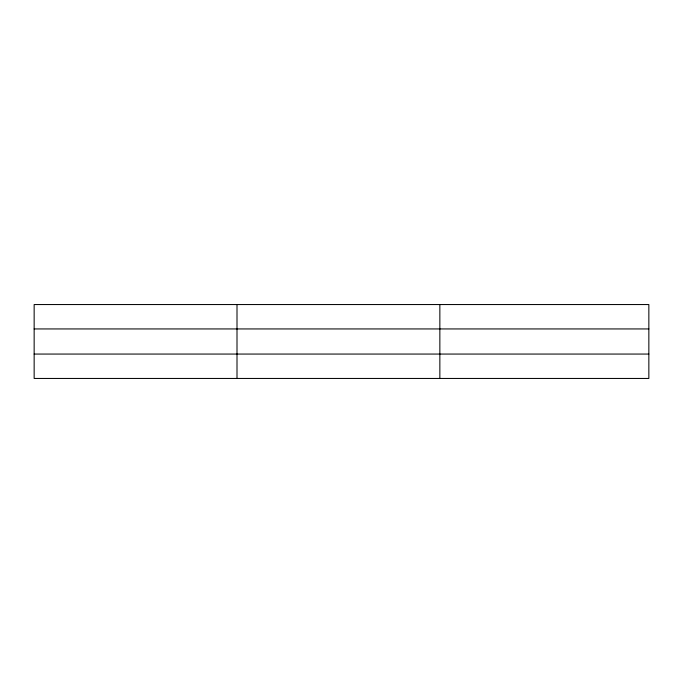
<?xml version="1.0" encoding="UTF-8"?>
<svg xmlns="http://www.w3.org/2000/svg" width="683" height="683" viewBox="0 0 683 683"><rect width="100%" height="100%" fill="white"/><g stroke="black" fill="none" stroke-linecap="round" stroke-linejoin="round"><path stroke-width="1.02" d="M237.001 304.55L237.001 378.45M439.852 304.55L439.852 378.45M648.85 328.941L648.85 304.55L34.15 304.55L34.15 378.45L648.85 378.45L648.85 328.941L34.15 328.941M34.15 354.059L648.85 354.059"/></g></svg>
